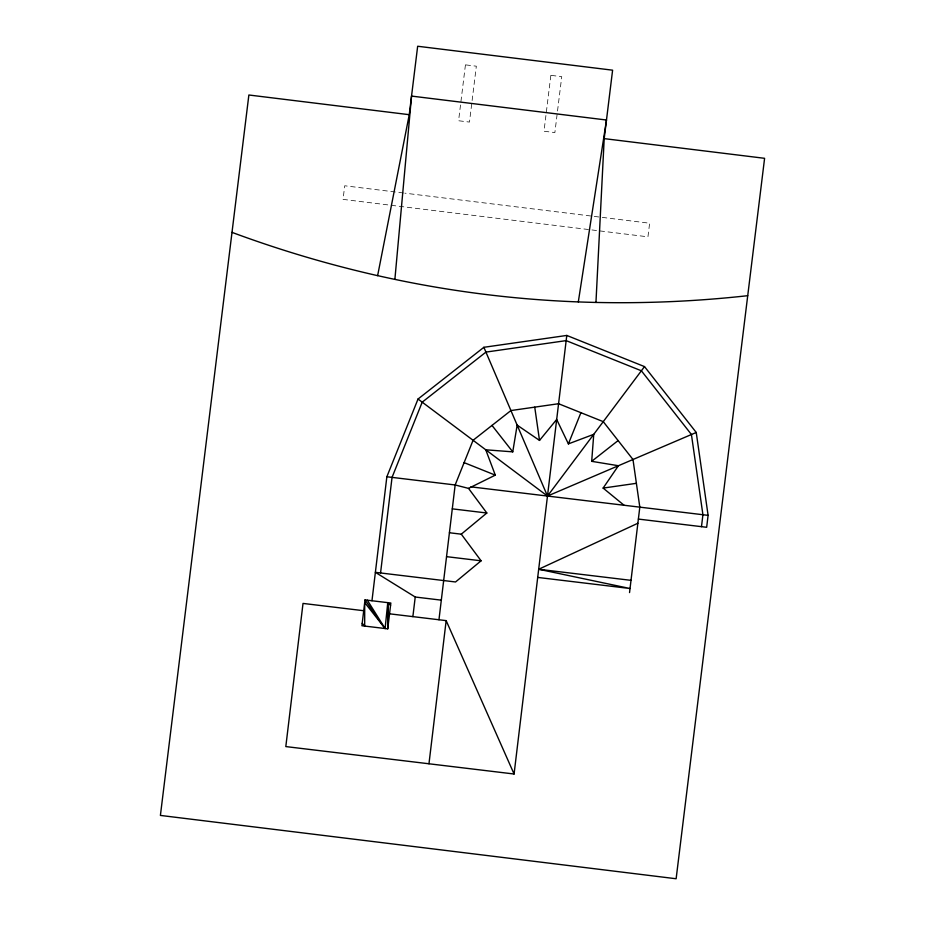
<?xml version="1.0" encoding="UTF-8"?>
<svg xmlns="http://www.w3.org/2000/svg" width="925" height="925" viewBox="0 0 925 925"><rect width="100%" height="100%" fill="white"/><g stroke="black" fill="none" stroke-linecap="round" stroke-linejoin="round"><path stroke-width="0.69" stroke-dasharray="4.62 3.47" d="M403.404 192.978L344.713 185.775L343.048 199.384L647.951 236.823L649.628 223.214L404.838 193.163M465.437 64.854L458.58 120.747L469.472 122.077L476.329 66.195L465.437 64.854M550.849 75.341L543.993 131.234L554.873 132.564L561.741 76.682L550.849 75.341"/><path stroke-width="1.39" d="M387.737 628.838L390.847 603.019L365.017 599.92L361.918 625.739L387.737 628.838L387.76 602.649L390.558 605.401M595.954 302.44L604.198 138.623L612.604 70.184L417.661 46.25L409.255 114.688L377.631 275.627C449.272 291.849 522.521 300.845 595.954 302.44A1150.226 1150.226 0 0 0 747.712 295.688M624.063 505.258L603.123 488.088L618.409 465.726L591.688 461.332L593.746 434.334L568.401 443.884L556.677 419.464L539.518 440.416L517.156 425.13L512.762 451.851L485.752 449.793L495.303 475.138L468.512 488.377L455.158 484.966L386.858 476.757L371.966 600.753M394.882 279.385L411.544 96.084L606.488 120.019L578.31 301.908M380.557 572.957L392.05 477.381L422.205 402.167L485.937 352.101L566.158 340.62L641.372 370.786L691.426 434.507L702.919 514.728L701.485 526.66M412.874 616.628L415.233 597.018L375.377 572.344L455.539 581.975L481.092 560.804L461.286 534.176L449.411 532.754M438.959 619.762L455.158 484.966L473.068 440.288L510.924 410.55L558.573 403.728L603.25 421.65L632.978 459.494L639.811 507.143L629.543 592.578M428.969 763.772L446.162 620.629L389.552 613.818M363.722 610.72L303.018 603.424L285.813 746.579L514.08 774.005L566.782 335.44L483.879 347.303L418.031 399.033L386.858 476.757M566.782 335.44L644.505 366.601L696.236 432.461L708.099 515.352L706.665 527.285L638.377 519.075M568.401 443.884L580.912 412.689M644.505 366.601L547.484 496.054L418.031 399.033M461.286 534.176L486.828 513.005L468.512 488.377M591.688 461.332L618.12 440.566M537.702 577.42L630.029 588.508L538.685 569.257L637.868 523.261M696.236 432.461L547.484 496.054L483.879 347.303M603.123 488.088L636.388 483.324M470.894 486.851L708.099 515.352M452.279 508.854L486.828 513.005M446.544 556.653L481.092 560.804M538.685 569.257L631.012 580.345M415.233 597.018L441.317 600.152M409.255 114.688L248.871 94.998L160.407 815.422L676.129 878.75L764.593 158.314L604.198 138.623M464.107 462.627L495.303 475.138M362.218 623.277L364.681 626.075L364.704 602.568L385.101 628.526L387.76 602.649L388.095 625.89M491.996 425.419L512.762 451.851M365.017 599.92L385.101 628.526L367.341 600.198M446.162 620.629L514.08 774.005M534.743 407.139L539.518 440.416M377.631 275.662A1150.723 1150.723 0 0 1 232.002 232.372"/></g></svg>
